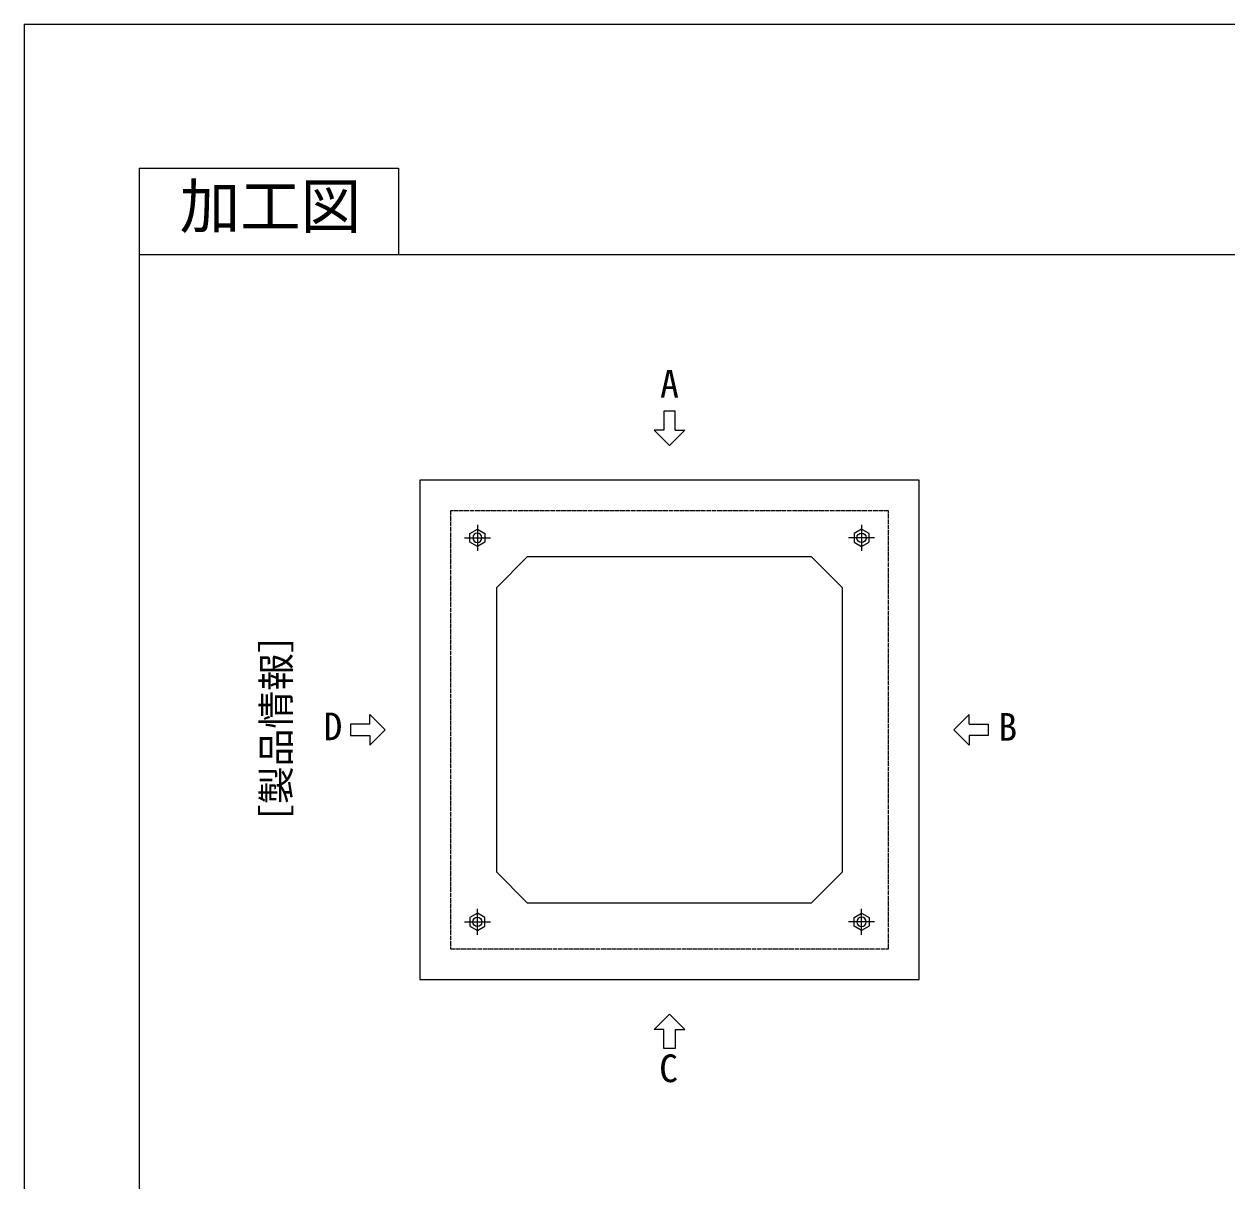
# Model space of a CAD drawing. Units: millimetres, scale not verified. Extents: x -2228 to 2228, y -1575 to 1575.
# Drawn here: x -2228 to -662, y 69 to 1575 of the extents above; entities that cross this region are included whole.
import ezdxf
from ezdxf.enums import TextEntityAlignment as Align

# ---------------------------------------------------------------- set-up
doc = ezdxf.new("R2010")
doc.units = ezdxf.units.MM
doc.header["$LTSCALE"] = 10
doc.linetypes.add('LONG_DASHED1', pattern=[7, 6, -1])
for name, color, linetype, lineweight in [('0-0_D-TTL', 7, 'Continuous', 9), ('0-1_Defpoints', 7, 'Continuous', 9), ('0-3_D-TTL-TXT', 7, 'Continuous', 9), ('0-4_D-STR-TXT', 7, 'Continuous', 9), ('0-5_D-STR', 7, 'Continuous', 9), ('0-6_D-STR-STR2', 1, 'Continuous', 9)]:
    doc.layers.add(name, color=color, linetype=linetype, lineweight=lineweight)
doc.styles.add('ＭＳ ゴシック', font='')
doc.styles.get('ＭＳ ゴシック').set_extended_font_data('MS Gothic')

# ---------------------------------------------------------------- blocks, each defined once
blk = doc.blocks.new('A$C4DE05FD1')
at = {"layer": '0-0_D-TTL', "color": 134}
for p, q in [((2000, 39500), (2000, 2000)), ((2000, 38000), (57400, 38000))]:
    blk.add_line(p, q, dxfattribs=at)
blk.add_lwpolyline([(2000, 39500), (6500, 39500), (6500, 38000)], dxfattribs=at)
at = {"layer": '0-1_Defpoints', "color": 134}
for q in [(0, 0), (59400, 42000)]:
    blk.add_line((0, 42000), q, dxfattribs=at)
at = {"layer": '0-3_D-TTL-TXT', "style": 'ＭＳ ゴシック'}
blk.add_text('加工図', height=769.7, dxfattribs=at).set_placement((2699.9, 38223.7), align=Align.BOTTOM_LEFT)
blk = doc.blocks.new('A$C15421989')
at = {"layer": '0-6_D-STR-STR2'}
for p, q in [((0, 225), (0, -225)), ((0, 225), (0, -225)), ((225, 0), (-225, 0)), ((225, 0), (-225, 0))]:
    blk.add_line(p, q, dxfattribs=at)
blk.add_lwpolyline([(129.9, 75), (0, 150), (-129.9, 75), (-129.9, -75), (0, -150), (129.9, -75)], close=True, dxfattribs=at)
blk.add_circle((0, 0), 80, dxfattribs=at)
blk = doc.blocks.new('A$C4BEE6560')
at = {"layer": '0-5_D-STR', "xscale": -0.75, "yscale": 0.75}
blk.add_blockref('A$C15421989', (0, 0), dxfattribs=at)
blk = doc.blocks.new('A$C6AD37482')
at = {"layer": '0-5_D-STR', "linetype": 'LONG_DASHED1'}
blk.add_line((2850, 2850), (-2850, 2850), dxfattribs=at)
at = {"layer": '0-5_D-STR'}
for p, q in [((-2250, 1850), (-1850, 2250)), ((1850, 2250), (-1850, 2250)), ((2250, 1850), (1850, 2250)), ((-2250, 1850), (-2250, -1850)), ((2250, -1850), (2250, 1850)), ((-2250, -1850), (-1850, -2250)), ((2250, -1850), (1850, -2250)), ((-1850, -2250), (1850, -2250))]:
    blk.add_line(p, q, dxfattribs=at)
blk.add_lwpolyline([(-3250, -3250), (3250, -3250), (3250, 3250), (-3250, 3250)], close=True, dxfattribs=at)
at = {"layer": '0-5_D-STR', "linetype": 'LONG_DASHED1'}
blk.add_lwpolyline([(-2850, 2850), (-2850, -2850), (2850, -2850), (2850, 2850)], dxfattribs=at)
at = {"layer": '0-5_D-STR'}
blk.add_blockref('A$C4BEE6560', (-2500, 2500), dxfattribs=at)
at = {"layer": '0-5_D-STR', "xscale": -1}
blk.add_blockref('A$C4BEE6560', (2500, 2500), dxfattribs=at)
at = {"layer": '0-5_D-STR', "xscale": -1, "rotation": 180}
blk.add_blockref('A$C4BEE6560', (-2500, -2500), dxfattribs=at)
at = {"layer": '0-5_D-STR', "rotation": 180}
blk.add_blockref('A$C4BEE6560', (2500, -2500), dxfattribs=at)
blk = doc.blocks.new('A$C13A32EE1')
at = {"layer": '0-4_D-STR-TXT'}
for p, q in [((75, 200), (75, 450)), ((0, 0), (-200, 200)), ((-75, 200), (-200, 200)), ((0, 0), (200, 200)), ((75, 200), (200, 200))]:
    blk.add_line(p, q, dxfattribs=at)
blk.add_lwpolyline([(75, 450), (-75, 450), (-75, 200)], dxfattribs=at)
blk = doc.blocks.new('A$C51141D28')
at = {"layer": '0-4_D-STR-TXT'}
blk.add_blockref('A$C13A32EE1', (0, 3700), dxfattribs=at)
at = {"layer": '0-4_D-STR-TXT', "rotation": 90}
blk.add_blockref('A$C13A32EE1', (-3700, 0), dxfattribs=at)
at = {"layer": '0-4_D-STR-TXT', "xscale": -1}
for p, rotation in [((3700, 0), 270), ((0, -3700), 180)]:
    blk.add_blockref('A$C13A32EE1', p, dxfattribs=dict(at, rotation=rotation))
at = {"layer": '0-4_D-STR-TXT', "style": 'ＭＳ ゴシック'}
for s, p in [('A', (-122.2, 4216.9)), ('D', (-4502.7, -243.5)), ('B', (4279.9, -250.3)), ('C', (-133.9, -4694.6))]:
    blk.add_text(s, height=360.8, dxfattribs=at).set_placement(p, align=Align.BOTTOM_LEFT)
blk.add_text('［製品情報］', height=360.8, rotation=90, dxfattribs=at).set_placement((-4830.9, -1460.5), align=Align.BOTTOM_LEFT)

msp = doc.modelspace()

# ---------------------------------------------------------------- block references
at = {"layer": '0-0_D-TTL', "xscale": 0.075, "yscale": 0.075}
msp.add_blockref('A$C4DE05FD1', (-2227.5, -1575), dxfattribs=at)
at = {"layer": '0-4_D-STR-TXT', "xscale": 0.1, "yscale": 0.1}
msp.add_blockref('A$C51141D28', (-1387.5, 656.25), dxfattribs=at)
at = {"layer": '0-5_D-STR', "xscale": 0.1, "yscale": 0.1}
msp.add_blockref('A$C6AD37482', (-1387.5, 656.25), dxfattribs=at)

doc.saveas('drawing.dxf')
